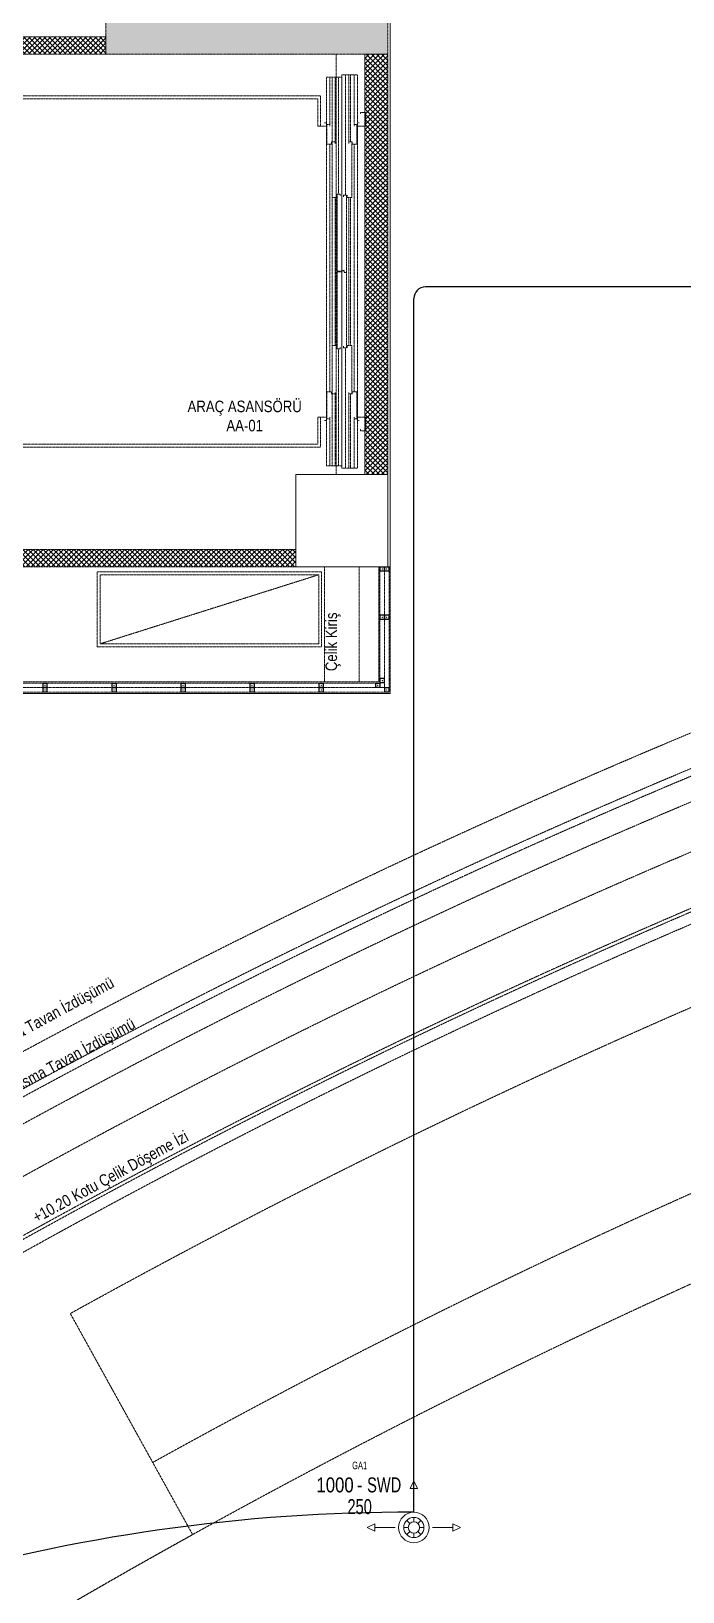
# Model space of a CAD drawing. Extents: x -1457 to 23780, y -2071 to 4205.
# Drawn here: x 13543 to 14109, y 1055 to 2410 of the extents above; entities that cross this region are included whole.
import ezdxf
from ezdxf.enums import TextEntityAlignment as Align

# ---------------------------------------------------------------- set-up
doc = ezdxf.new("R2010")
doc.units = 0
doc.header["$MEASUREMENT"] = 0
doc.linetypes.add('HIDDEN', pattern=[0.375, 0.25, -0.125])
doc.layers.get('0').update_dxf_attribs({"color": 9, "lineweight": 9})
for name, color, linetype, lineweight in [('-M-HV-MNF-KOD', 241, 'Continuous', 9), ('-M-HV-MNF-OLCU', 241, 'Continuous', 9), ('-M-HVAC-S-MNF2B', 141, 'Continuous', 9), ('-M-HVAC-S-MNFTXT', 61, 'Continuous', 9), ('E-KABLO', 7, 'Continuous', 30), ('M-TEFRIS2-015', 129, 'Continuous', 9)]:
    doc.layers.add(name, color=color, linetype=linetype, lineweight=lineweight)
doc.layers.add('-M-HV-MNF-TIP', color=168, linetype='Continuous', lineweight=9, plot=False)
doc.styles.add('Arial', font='arial.ttf', dxfattribs={"height": 2.5})
doc.styles.add('DEBI-BLOCK', font='arial.ttf', dxfattribs={"width": 0.8})
doc.styles.add('MuuM_TEXT-STANDART', font='ARIALN.TTF')

# ---------------------------------------------------------------- blocks, each defined once
blk = doc.blocks.new('p-kolon_80x80')
blk.add_lwpolyline([(-40, -40), (40, -40), (40, 40), (-40, 40)], close=True)
blk = doc.blocks.new('Prf-40x40')
for points in [[(1.5, -2), (-1.5, -2, -0.414214), (-2, -1.5), (-2, 1.5, -0.414214), (-1.5, 2), (1.5, 2, -0.414214), (2, 1.5), (2, -1.5, -0.414214)], [(1.5, -1.7), (-1.5, -1.7, -0.414214), (-1.7, -1.5), (-1.7, 1.5, -0.414214), (-1.5, 1.7), (1.5, 1.7, -0.414214), (1.7, 1.5), (1.7, -1.5, -0.414214)]]:
    blk.add_lwpolyline(points, format="xyb", close=True)
blk.add_point((0, 0))
blk = doc.blocks.new('2D-NZ1-265')
for p, q in [((-3.4, 3.4), (-6.2, 6.2)), ((0, 4.9), (0, 8.8)), ((3.4, 3.4), (6.2, 6.2)), ((-4.9, 0), (-8.8, 0)), ((-3.4, -3.4), (-6.2, -6.2)), ((0, -4.9), (0, -8.8)), ((3.4, -3.4), (6.2, -6.2)), ((4.9, 0), (8.8, 0))]:
    blk.add_line(p, q)
for points in [[(0, 34), (-3.1, 34), (0, 40.5), (3.1, 34), (0, 34), (0, 16.2)], [(-34, 0), (-34, -3.1), (-40.5, 0), (-34, 3.1), (-34, 0), (-16.3, 0)], [(0, -34), (3.1, -34), (0, -40.5), (-3.1, -34), (0, -34), (0, -16.3)]]:
    blk.add_lwpolyline(points)
for radius in [13.3, 8.77, 4.87]:
    blk.add_circle((0, 0), radius)
at = {"layer": '-M-HV-MNF-TIP', "style": 'DEBI-BLOCK', "width": 0.8, "flags": 9}
for tag, p in [('X', (-3.4, -0.2)), ('Y', (-0.8, -0.2)), ('BLNAME', (-0.6, 1.2)), ('Z', (2, -0.2)), ('DEBI', (-3.4, -1.7))]:
    blk.add_attdef(tag, p, '', height=1, dxfattribs=at)
blk.add_attdef('KOT', text='', height=1, dxfattribs=at).set_placement((-0.8, 1.2), align=Align.RIGHT)
blk = doc.blocks.new('DEBI110')
at = {"layer": '-M-HV-MNF-KOD', "style": 'Arial', "width": 0.8, "flags": 9}
blk.add_attdef('ID', text='', height=0.3, dxfattribs=at).set_placement((0, 0), align=Align.MIDDLE)
at = {"layer": '-M-HV-MNF-KOD', "color": 241, "style": 'Arial', "width": 0.8, "flags": 9}
blk.add_attdef('KOD', text='', height=1, dxfattribs=at).set_placement((-1.25, -2.82), align=Align.TOP_LEFT)
at = {"layer": '-M-HV-MNF-OLCU', "color": 241, "style": 'Arial', "width": 0.7, "flags": 8}
blk.add_attdef('OLCU', text='', height=1, dxfattribs=at).set_placement((0, -1.75), align=Align.TOP_CENTER)
at = {"layer": '-M-HV-MNF-OLCU', "color": 85, "style": 'Arial', "width": 0.7, "flags": 8}
blk.add_attdef('TEKRAR', text='', height=1, dxfattribs=at).set_placement((0, -2.91), align=Align.TOP_CENTER)
at = {"layer": '-M-HV-MNF-TIP', "style": 'DEBI-BLOCK', "width": 0.6, "flags": 8}
blk.add_attdef('GRUP', text='', height=0.5, dxfattribs=at).set_placement((0, 0.1), align=Align.BOTTOM_CENTER)
at = {"style": 'Arial', "width": 0.8, "flags": 8}
blk.add_attdef('DEBI', text='', height=1, dxfattribs=at).set_placement((-0.4, -0.3), align=Align.TOP_RIGHT)
blk.add_attdef('DUM', text='', height=1, dxfattribs=at).set_placement((0, -0.3), align=Align.TOP_CENTER)
at = {"style": 'Arial', "width": 0.7, "flags": 8}
blk.add_attdef('TIP', text='', height=1, dxfattribs=at).set_placement((0.5, -0.3), align=Align.TOP_LEFT)

msp = doc.modelspace()

# ---------------------------------------------------------------- hatches: boundary and pattern name
at = {"layer": 'M-TEFRIS2-015', "linetype": 'HIDDEN', "lineweight": 0}
h = msp.add_hatch(dxfattribs=at)
h.set_pattern_fill('ANSI33', color=256, scale=25, style=0)
h.paths.add_polyline_path([(13112.5, 2515), (13647.5, 2515), (13647.5, 2430), (13852.5, 2430), (13852.5, 2390), (13607.5, 2390), (13607.5, 2475), (13102.5, 2475), (13102.5, 2390), (13052.5, 2390), (13052.5, 2515), (13052.5, 2825), (13852.5, 2825), (13852.5, 2785), (13102.5, 2785), (13102.5, 2515)])
h = msp.add_hatch(dxfattribs=at)
h.set_pattern_fill('ANSI37', color=256, scale=25, style=0)
h.paths.add_polyline_path([(13102.5, 2390), (13102.5, 2405), (13607.5, 2405), (13607.5, 2390)])
h = msp.add_hatch(dxfattribs=at)
h.set_pattern_fill('ANSI37', color=256, scale=25, style=0)
h.paths.add_polyline_path([(13832.5, 2390), (13852.5, 2390), (13852.5, 2025), (13832.5, 2025)])
h = msp.add_hatch(dxfattribs=at)
h.set_pattern_fill('ANSI37', color=256, scale=25, style=0)
h.set_pattern_definition([(45, (5945, 4e-12), (-2.2097087, 2.2097087), []), (135, (5945, 4e-12), (-2.2097087, -2.2097087), [])])
h.paths.add_polyline_path([(13152.5, 1945), (13772.5, 1945), (13772.5, 1960), (13152.5, 1960)])

# ---------------------------------------------------------------- linework, layer by layer
at = {"layer": 'E-KABLO', "color": 6}
for p, q in [((16543, 2187.9), (13885, 2187.9)), ((13875, 1124), (13875, 2177.9))]:
    msp.add_line(p, q, dxfattribs=at)
for centre, radius, start, end in [((13885, 2177.9), 10, 90, 180), ((13870.4, -406.5), 1530.5, 89.8289, 106.4313)]:
    msp.add_arc(centre, radius, start, end, dxfattribs=at)
at = {"layer": 'M-TEFRIS2-015', "linetype": 'HIDDEN', "lineweight": 0}
for p, q in [((13854.5, 1835), (13854.5, 2483.5)), ((13812.5, 2372), (13826, 2372)), ((13812.5, 2372), (13812.5, 2030.5)), ((13815.5, 2372), (13815.5, 2267.6)), ((13818.5, 2372), (13818.5, 2313.8)), ((13820, 2372), (13820, 2313.8)), ((13823, 2372), (13823, 2329)), ((13826, 2372), (13826, 2030.5)), ((13812.5, 2370), (13799, 2370)), ((13799, 2370), (13799, 2032.5)), ((13802, 2370), (13802, 2329)), ((13804, 2370), (13804, 2313.8)), ((13806.5, 2370), (13806.5, 2313.8)), ((13809.5, 2370), (13809.5, 2268.5)), ((13812.5, 2370), (13812.5, 2032.5)), ((13144, 2353.8), (13794, 2353.8)), ((13146.5, 2351.3), (13791.5, 2351.3)), ((13791.5, 2327.5), (13791.5, 2351.3)), ((13794, 2327.5), (13794, 2353.8)), ((13794, 2327.5), (13791.5, 2327.5)), ((13833, 2327.5), (13836, 2327.5)), ((13802, 2312), (13802, 2096.8)), ((13823, 2312), (13823, 2096.8)), ((13804, 2265.6), (13804, 2137)), ((13806.5, 2265.6), (13806.5, 2137)), ((13818.5, 2265.6), (13818.5, 2137)), ((13820, 2265.6), (13820, 2137)), ((13809.5, 2134.2), (13809.5, 2032.5)), ((13815.5, 2135), (13815.5, 2030.5)), ((13804, 2095), (13804, 2032.5)), ((13806.5, 2095), (13806.5, 2032.5)), ((13818.5, 2095), (13818.5, 2030.5)), ((13820, 2095), (13820, 2030.5)), ((13794, 2075), (13791.5, 2075)), ((13791.5, 2075), (13791.5, 2051.3)), ((13794, 2075), (13794, 2048.8)), ((13802, 2073.5), (13802, 2032.5)), ((13823, 2073.5), (13823, 2030.5)), ((13833, 2075), (13836, 2075)), ((13794, 2048.8), (13144, 2048.8)), ((13791.5, 2051.3), (13146.5, 2051.3)), ((13799, 2032.5), (13812.5, 2032.5)), ((13812.5, 2030.5), (13826, 2030.5)), ((13792.3, 1938), (13602.3, 1878)), ((13074.5, 1835), (13854.5, 1835))]:
    msp.add_line(p, q, dxfattribs=at)
for points in [[(13112.5, 2515), (13647.5, 2515), (13647.5, 2430), (13852.5, 2430), (13852.5, 2390), (13607.5, 2390), (13607.5, 2475), (13102.5, 2475), (13102.5, 2390), (13052.5, 2390), (13052.5, 2515), (13052.5, 2825), (13852.5, 2825), (13852.5, 2785), (13102.5, 2785), (13102.5, 2515)], [(13832.5, 2390), (13852.5, 2390), (13852.5, 2025), (13832.5, 2025)], [(13152.5, 1945), (13772.5, 1945), (13772.5, 1960), (13152.5, 1960)], [(13599.8, 1875.5), (13794.8, 1875.5), (13794.8, 1940.5), (13599.8, 1940.5)], [(13602.3, 1878), (13792.3, 1878), (13792.3, 1938), (13602.3, 1938)]]:
    msp.add_lwpolyline(points, close=True, dxfattribs=at)
for points in [[(13854.5, 2480), (13854.5, 1945), (13852.5, 1945)], [(13102.5, 2390), (13102.5, 2405), (13607.5, 2405), (13607.5, 2390), (13102.5, 2390)], [(13807.5, 2025), (13807.5, 2390)], [(13827.5, 2330.5), (13826, 2330.5), (13826, 2327.5), (13833, 2327.5), (13833, 2339.5), (13828.5, 2339.5), (13828.5, 2338)], [(13797.5, 2330.5), (13799, 2330.5), (13799, 2327.5), (13794, 2327.5)], [(13803.5, 2314), (13803.5, 2312), (13799.5, 2312), (13799.5, 2329), (13802, 2329), (13802, 2327.5)], [(13821.5, 2314), (13821.5, 2312), (13825.5, 2312), (13825.5, 2329), (13823, 2329), (13823, 2327.5)], [(13808, 2268.1), (13808, 2265.6), (13804, 2265.6), (13804, 2313.8), (13806.5, 2313.8), (13806.5, 2312.3)], [(13817, 2267.6), (13817, 2265.6), (13821, 2265.6), (13821, 2313.8), (13818.5, 2313.8), (13818.5, 2312.3)], [(13812.5, 2203), (13812.5, 2201.5), (13808.5, 2201.5), (13808.5, 2268.5), (13811, 2268.5), (13811, 2267)], [(13812.5, 2203.6), (13812.5, 2202.1), (13814.5, 2202.1), (13814.5, 2200.6), (13816.5, 2200.6), (13816.5, 2267.6), (13814, 2267.6), (13814, 2266.1)], [(13812.5, 2199.7), (13812.5, 2201.2), (13808.5, 2201.2), (13808.5, 2134.2), (13811, 2134.2), (13811, 2135.7)], [(13812.5, 2200.5), (13812.5, 2202), (13814.4, 2202), (13814.4, 2200.5), (13816.5, 2200.5), (13816.5, 2135), (13814, 2135), (13814, 2136.5)], [(13808, 2134.5), (13808, 2137), (13804, 2137), (13804, 2095), (13806.5, 2095), (13806.5, 2096.5)], [(13817, 2135), (13817, 2137), (13821, 2137), (13821, 2095), (13818.5, 2095), (13818.5, 2096.5)], [(13803.5, 2094.8), (13803.5, 2096.8), (13799.5, 2096.8), (13799.5, 2073.5), (13802, 2073.5), (13802, 2075)], [(13821.5, 2094.8), (13821.5, 2096.8), (13825.5, 2096.8), (13825.5, 2073.5), (13823, 2073.5), (13823, 2075)], [(13797.5, 2072), (13799, 2072), (13799, 2075), (13794, 2075)], [(13827.5, 2072), (13826, 2072), (13826, 2075), (13833, 2075), (13833, 2063), (13828.5, 2063), (13828.5, 2064.5)], [(13071.5, 1836), (13853.5, 1836), (13853.5, 1945)], [(13072.5, 1835), (13854.5, 1835), (13854.5, 1945), (13844.5, 1945), (13844.5, 1845), (13072.5, 1845)], [(13845.5, 1944), (13845.5, 1844), (13072.5, 1844)], [(13074.5, 1840), (13843.6, 1840), (13849.5, 1840), (13849.5, 1846.1), (13849.5, 1943)], [(13797.5, 1845), (13797.5, 1945)], [(13827.5, 1945), (13827.5, 1845)], [(13849.5, 1845), (13849.5, 1846.1), (13849.5, 1943)], [(13849.5, 1840), (13072, 1840)]]:
    msp.add_lwpolyline(points, dxfattribs=at)
for points in [[(13074.5, 1250.5, -0.146575), (16650.5, 2301.4, -0.146575)], [(13074.5, 1209.1, -0.147553), (16652.5, 2266.7)], [(13055.9, 1124, -0.149972), (16650.5, 2206.1)], [(16671.5, 2158, 0.152192), (13054.4, 1065.3, 0.152192)], [(13124.7, 1100.5), (13117.7, 1111.1, -0.146397), (16605.5, 2161.1), (16605.5, 2148.4, 0.146396), (13124.7, 1100.5, 3.321415)], [(13033.6, 1157.3, -0.075525), (14784, 1979.9, -0.075525)], [(15949.8, 1897.9, 0.099521), (13648.1, 1167.2, 0.099521)], [(13576.5, 1296.5, -0.024013), (14116.8, 1562.7, -13.411976)], [(13054.4, 1124), (13054.4, 704.1, -0.030791), (13682.8, 1104.5), (13576.5, 1296.5)]]:
    msp.add_lwpolyline(points, format="xyb", dxfattribs=at)
for centre, radius, start, end in [((16616.9, -4194), 6467, 89.70204, 123.21341), ((16616.4, -4192.3), 6055, 89.48509, 125.5487)]:
    msp.add_arc(centre, radius, start, end, dxfattribs=at)

# ---------------------------------------------------------------- block references
at = {"layer": '-M-HVAC-S-MNF2B', "rotation": 270}
msp.add_blockref('2D-NZ1-265', (13875, 1110.7), dxfattribs=at)
at = {"layer": '-M-HVAC-S-MNFTXT', "xscale": 13, "yscale": 13, "zscale": 13}
msp.add_blockref('DEBI110', (13827.9, 1158.1), dxfattribs=at).add_auto_attribs({'DEBI': '1000', 'TIP': 'SWD', 'OLCU': '250', 'GRUP': 'GA1', 'DUM': '-'})
at = {"layer": 'M-TEFRIS2-015', "linetype": 'HIDDEN', "lineweight": 0}
msp.add_blockref('p-kolon_80x80', (13812.5, 1985), dxfattribs=at)
at = {"layer": 'M-TEFRIS2-015', "linetype": 'HIDDEN', "lineweight": 0, "xscale": -1}
for p in [(13847.5, 1943), (13851.5, 1943), (13847.5, 1901.1), (13851.5, 1901.1), (13554.5, 1842), (13614.5, 1842), (13674.5, 1842), (13734.5, 1842), (13794.5, 1842), (13843.6, 1842), (13847.5, 1846.1), (13554.5, 1838), (13614.5, 1838), (13674.5, 1838), (13734.5, 1838), (13794.5, 1838), (13851.5, 1838)]:
    msp.add_blockref('Prf-40x40', p, dxfattribs=at)

# ---------------------------------------------------------------- texts
at = {"layer": 'M-TEFRIS2-015', "linetype": 'HIDDEN', "lineweight": 0, "style": 'MuuM_TEXT-STANDART'}
for s, p in [('+13.00 Kotu Asma Tavan İzdüşümü', (13455.2, 1493.5)), ('+12.40 Kotu Asma Tavan İzdüşümü', (13473.6, 1457.8)), ('+10.20 Kotu Çelik Döşeme İzi', (13547.3, 1374.9))]:
    msp.add_text(s, height=10, rotation=28.5004, dxfattribs=at).set_placement(p)
at = {"layer": 'M-TEFRIS2-015', "linetype": 'HIDDEN', "lineweight": 0, "insert": (13728, 2075.8), "char_height": 10, "attachment_point": 5, "style": 'MuuM_TEXT-STANDART'}
msp.add_mtext_dynamic_manual_height_columns('ARAÇ ASANSÖRÜ\\PAA-01', width=388.558, gutter_width=156.5, heights=[0], dxfattribs=at)
at = {"layer": 'M-TEFRIS2-015', "linetype": 'HIDDEN', "lineweight": 0, "insert": (13804.8, 1854.3), "char_height": 10, "attachment_point": 4, "rotation": 90, "style": 'MuuM_TEXT-STANDART'}
msp.add_mtext_dynamic_manual_height_columns('Çelik Kiriş', width=388.558, gutter_width=156.5, heights=[0], dxfattribs=at)

doc.saveas('drawing.dxf')
